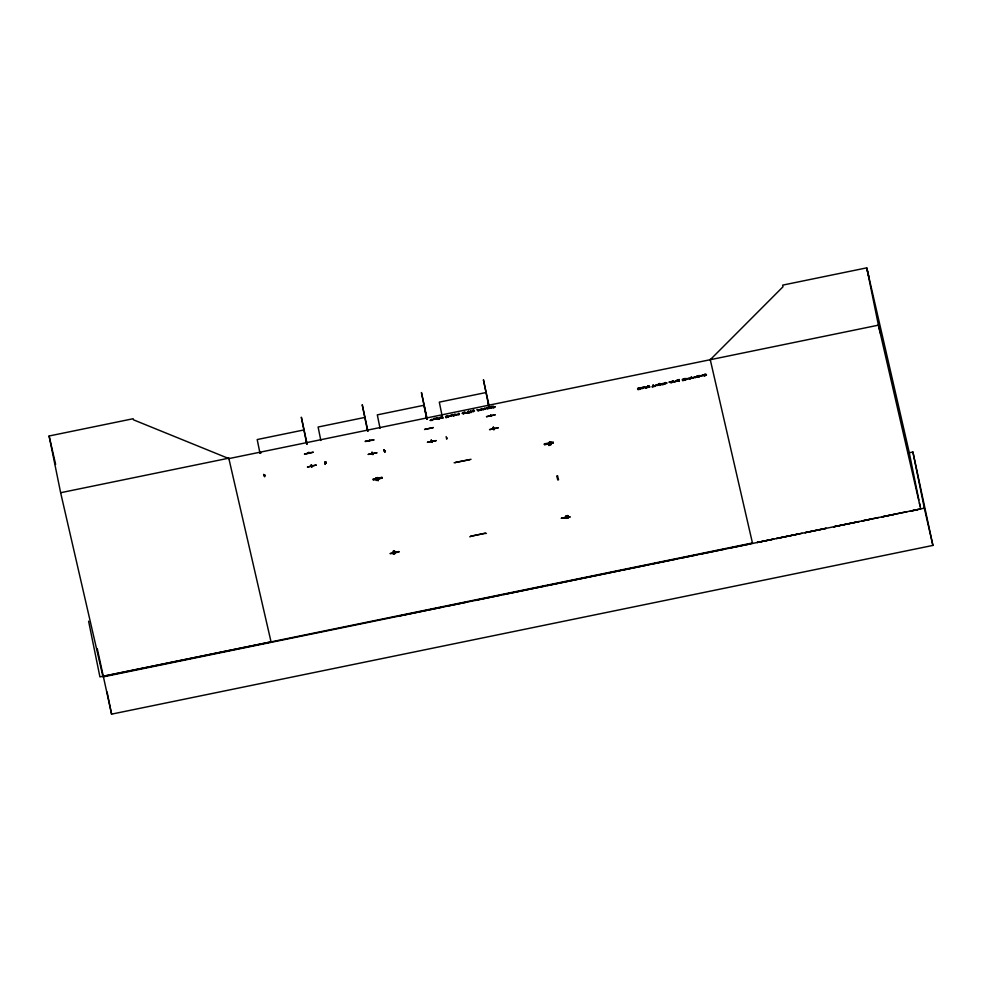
<?xml version="1.0" encoding="UTF-8"?>
<svg xmlns="http://www.w3.org/2000/svg" width="982" height="982" viewBox="0 0 982 982"><rect width="100%" height="100%" fill="white"/><g stroke="black" fill="none" stroke-linecap="round" stroke-linejoin="round"><path stroke-width="1.47" d="M451.585 415.803L449.744 416.184L451.867 414.711M394.199 551.774L394.789 552.461M565.914 517.318L565.423 516.544L566.184 517.195M377.837 479.007L378.217 480.664L377.53 479.056M481.597 409.715C477.62 410.353 482.53 410.955 482.027 408.942L481.597 409.715L479.339 409.715L481.475 409.163M643.37 388.111L643.811 387.289C643.615 389.768 639.11 388.123 643.136 386.945L643.811 387.289M657.78 385.153L658.222 384.33C658.468 386.896 653.153 384.649 657.658 384.551M695.821 377.333L696.25 376.511C696.508 379.077 691.181 376.83 695.698 376.732M325.005 461.847L325.116 464.412L325.103 461.908M384.208 449.682L384.711 452.039M446.159 436.597L446.712 439.298M491.209 416.037L490.607 415.055M378.205 480.456L377.874 479.155M549.061 443.864L549.085 445.558L548.705 443.889M308.581 453.353L308.495 452.469M369.49 440.844L369.711 439.887M672.118 381.47L668.889 382.133L671.492 382.919C674.204 381.126 671.099 380.758 672.768 381.335M671.639 382.084L670.215 382.379M710.268 359.719L783.01 286.769L782.679 285.124L866.75 267.853L909.025 451.56L918.894 500.059M470.771 536.565L469.752 536.773M376.008 477.988L376.401 480.382L378.144 480.075L377.788 477.645L376.02 478.013L376.364 480.443M393.266 553.909C398.066 553.222 390.566 550.129 394.703 551.135L395.046 553.553L393.266 553.922L393.058 551.405M309.048 453.451L308.802 452.407M326.282 462.866L325.361 463.148L326.073 462.154M264.526 475.558L265.41 475.386M325.373 462.313L325.361 463.148M371.319 453.623L372.203 453.438M384.748 450.971L385.337 450.713M385.423 450.824L384.637 450.885M446.749 438.242L447.338 437.984M492.534 428.717L493.345 428.668M440.059 417.19L440.955 416.871M676.745 380.132L679.274 379.518L679.09 381.421L679.372 379.985M433.749 418.492L436.008 418.025M472.035 410.623L473.95 410.12M549.269 443.717L545.71 444.355L546.385 444.318M659.032 384.158C660.776 383.017 663.66 384.49 660.321 384.883C661.549 385.116 660.849 382.354 659.929 385.361L658.947 383.692L659.916 383.483M442.305 418.062L439.875 418.099L442.673 417.031L442.98 418.344L441.998 416.687M678.992 381.004L676.573 381.041L678.697 379.629M639.613 388.7L637.576 388.651L640.792 388.283L637.858 389.559L640.804 389.167L638.447 389.375L639.478 388.921M442.268 417.927L440.476 417.976L442.146 417.375M678.967 380.881L677.175 380.93L678.844 380.329M394.568 551.651L395.537 552.142M394.973 552.375L398.226 551.602M648.39 387.227C643.014 388.099 655.35 386.172 647.113 387.092C648.488 386.442 650.722 385.693 647.666 385.987M705.297 375.529C700.903 375.455 709.47 374.289 704.573 374.302M490.583 406.708L492.522 406.364M647.764 386.466L646.573 387.325L648.243 387.399M665.121 382.894L663.93 383.753L666.888 383.226L664.47 383.52L666.753 382.82L665.182 382.538M704.671 374.768L703.48 375.64L705.15 375.701M326.147 463.001L326.147 462.056M638.128 387.976L640.399 387.657M473.066 410.427L473.692 410.304M491.086 406.72L491.724 406.597M647.825 386.098L649.36 386.208M704.732 374.412L706.254 374.523M378.622 478.676L377.96 478.823L381.323 478.111M469.801 459.711L455.206 462.522L471.029 459.281M752.445 542.985L102.914 676.426L60.639 492.719L49.1 435.996L133.171 418.725L133.38 419.78L228.892 458.606L878.411 325.165L880.363 333.131M303.88 429.956L257.198 439.543L259.935 453.021M364.788 417.436L318.107 427.023L320.844 440.501M485.992 392.542L439.31 402.129L442.084 415.779M60.639 492.719L228.904 458.152M437.113 418.172L437.997 419.375L437.015 417.706M452.604 414.993L453.402 415.816L452.506 414.527L453.193 414.87M454.899 414.514L455.697 415.349L454.801 414.048L455.476 414.404M459.416 413.594L458.741 413.238L459.195 414.613L455.673 415.239M464.658 412.514L465.468 413.336L464.56 412.047L465.247 412.391M469.052 411.605L468.377 411.262L469.052 411.605C470.513 413.336 470.378 412.698 468.291 412.759M470.439 411.323L471.335 412.526L470.353 410.857M477.215 409.936L478.025 410.758L477.129 409.469L477.804 409.813M484.899 407.874L485.685 409.003L483.623 409.494M446.307 416.92L448.136 416.307L446.209 416.454L446.429 417.424L447.853 417.105L446.344 417.055M449.719 416.061C456.47 415.889 444.49 416.736 451.966 415.177M469.249 412.563L470.182 412.231M438.782 418.983L439.445 418.848M467.174 413.152L467.837 413.017M644.683 387.104L645.272 386.982C647.727 388.442 644.941 389.167 644.597 386.638M653.116 385.374L653.987 386.356C659.327 385.41 648.083 387.73 653.374 386.491L653.018 384.907L653.73 385.251M673.149 381.262L673.959 382.084L673.063 380.795M691.438 377.505L692.249 378.328L691.353 377.039L692.028 377.383M697.073 376.339L697.871 377.174L696.974 375.873L697.662 376.229M699.221 375.91L699.798 375.787C699.466 377.874 698.03 377.935 699.123 375.431M685.178 378.942L682.895 379.408L683.116 380.378L685.436 380.059L682.539 380.648L682.245 379.396L685.178 378.942L685.043 378.328M691.046 377.739L689.462 378.07L689.634 379.15L690.947 377.272M683.006 379.887L685.166 379.592L683.042 380.034M645.456 387.804L646.438 387.743L645.469 387.939M549.098 442.452L550.865 442.072L549.098 442.452L549.441 444.883L551.221 444.515L550.718 442.06M455.182 462.645L454.114 462.755M546.041 444.281L548.926 443.692M549.368 442.317L549.638 444.723L551.172 444.478M567.78 515.575L566.013 515.943L566.356 518.361L568.136 518.005L567.78 515.55L568.075 517.968M485.538 533.557L486.421 533.349M562.968 517.882L565.927 517.219L565.755 516.557M395.218 552.314L398.103 551.724M908.448 452.935L912.904 452.015L932.9 545.415L111.58 714.147L97.255 648.586M271.057 641.884L99.919 676.88L88.601 621.201M773.571 539.118L757.048 542.494L773.558 539.106M776.566 538.504L797.593 534.208M805.093 532.674L826.12 528.377M833.632 526.831L845.637 524.376M848.644 523.762L859.152 521.614M862.159 521L869.659 519.466M881.676 517.011L893.694 514.556M917.716 509.646L910.204 511.18L920.686 508.872L878.411 325.165L866.75 267.853M400.128 615.824L443.618 606.888M446.614 606.275L467.616 601.954M475.104 600.419L500.599 595.178M503.606 594.564L544.089 586.242M547.097 585.628L572.592 580.387M575.587 579.773L620.575 570.53M623.57 569.916L649.065 564.675M652.073 564.061L677.555 558.819M680.563 558.206L697.06 554.818M700.056 554.204L725.551 548.963M728.546 548.349L751.046 543.721M776.566 538.48L802.085 533.238M805.093 532.625L826.108 528.304M833.608 526.757L859.127 521.516M862.135 520.902L878.644 517.514M881.652 516.888L907.172 511.647M103.012 676.893L924.332 508.16L932.9 545.415M260.746 452.947L259.96 453.107L260.77 453.021M307.268 453.107L310.177 452.481M486.52 416.601L495.272 414.809L486.544 416.724M433.271 427.551L424.543 429.465L433.283 427.587M313.16 452.223L304.432 454.138L313.172 452.26M365.329 441.544L374.093 439.85L365.243 441.163M493.21 427.256L493.664 429.785L493.602 427.231M372.08 452.199L372.939 454.568M431.172 440.12L432.154 442.416L431.282 440.034M311.552 464.695L312.018 467.051M371.969 452.285L372.89 454.531M427.465 442.146L436.266 440.599L427.514 442.379M498.255 427.784L489.515 429.637L498.242 427.698M368.275 454.408L377.063 452.763L368.275 454.384M264.575 475.644L265.312 475.374M561.385 518.226L570.247 516.9L561.397 518.275M398.962 551.577L390.21 553.394M390.296 553.75L399.06 552.007M544.421 444.502L553.197 442.808M373.258 479.67L382.023 477.964M491.503 408.021C487.158 408.524 493.246 406.094 492.154 407.027C487.723 407.677 495.763 407.64 490.399 407.837M473.471 411.716C468.88 410.979 478.713 410.39 472.367 411.532M481.561 409.555L479.989 409.727L481.499 409.298M695.784 377.125L694.213 377.297L695.722 376.867M657.756 384.944L656.123 385.054L657.694 384.674M643.345 387.902L641.712 388.013L643.284 387.645M702.719 374.731C703.21 377.53 697.392 375.627 703.038 375.173M491.16 415.816L490.914 414.993M686.516 379.248L688.492 378.107L688.529 378.966L686.553 379.383M483.598 409.359L485.047 409.113L484.985 408.34M488.545 407.874L486.863 408.463L489.282 408.451C488.938 406.057 484.47 408.402 488.496 407.665C487.993 410.476 484.494 407.469 488.508 407.751M455.648 415.104L457.452 413.999L458.84 414.527L458.84 413.704M692.212 378.18L693.501 378.07L692.187 378.058M477.988 410.623L479.277 410.501L477.952 410.488M465.431 413.201L466.72 413.078L465.394 413.066M453.377 415.681L454.666 415.558L453.34 415.546M493.234 427.293L494.155 429.662M311.122 464.707L311.613 467.101M548.999 445.362L548.742 444.048M468.696 412.71L468.463 411.728M867.081 269.498L869.033 277.464M710.17 359.277L752.543 543.414M488.005 402.252L488.975 406.487M426.004 414.981L426.654 417.816M366.802 427.145L367.452 429.981M305.893 439.666L306.863 443.901M228.781 458.177L271.155 642.314M49.1 435.996L55.63 464.376M549.048 443.987L549.343 445.337M377.567 479.216L377.874 480.566M912.904 452.015L924.332 508.16M919.483 502.993L920.085 505.939M489.196 406.573L483.426 379.788L488.889 406.634M427.158 419.093L421.438 392.53L426.851 419.154M426.728 418.749L423.991 405.271L377.309 414.87L380.046 428.336M367.943 431.258L362.223 404.694L367.649 431.319M307.084 443.987L301.327 417.203L306.789 444.048M107.075 691.979L111.58 714.147M549.527 442.305L549.871 444.736M394.248 551.16L394.592 553.59M436.609 418.774L433.516 419.412L436.609 418.774M706.439 374.989L704.045 375.517L706.439 374.989M430.177 420.492C434.817 420.934 432.583 417.792 430.3 420.345M436.008 418.897L434.118 419.289L436.008 418.897M448.7 416.81L445.853 417.694L445.558 416.442C447.866 415.582 448.86 416.159 448.7 416.81M263.716 474.478L264.686 476.822L263.741 474.453M383.827 449.793L384.797 452.15L383.827 449.793M462.277 413.25L463.799 413.913A4.21 1.154 -11.5 0 1 463.136 413.741L462.792 413.397A3.977 1.092 -11.5 0 1 462.952 412.968L463.934 412.305L462.277 413.25M495.051 406.904L493.369 407.996L494.498 406.892L492.989 406.339L495.051 406.904M666.324 383.262L664.495 383.643L666.324 383.262M676.021 381.397C673.554 382.207 674.965 382.415 675.297 380.82L676.021 381.397M377.542 477.571L377.677 480.112L377.542 477.571M557.53 475.865L556.757 476.025L557.776 479.965L558.537 479.805L557.53 475.865M485.28 533.238L470.746 536.258L485.28 533.238M439.15 417.755L438.819 419.154L439.482 419.019L439.15 417.755M467.555 411.924L467.211 413.312L467.886 413.177L467.555 411.924M483.426 408.659L483.07 409.727L483.426 408.659M663.145 383.311L662.875 384.748L663.145 383.311M686.357 378.549L685.988 379.617L686.357 378.549M691.205 378.401L690.125 378.622L691.205 378.401M316.106 465.038L307.403 467.039L316.13 465.112M553.062 442.195L544.274 443.864L544.47 444.711L553.247 443.017L553.062 442.195M381.888 477.362L373.111 479.032L373.295 479.879L382.072 478.185L381.888 477.362M566.442 515.783L566.786 518.214L566.442 515.783"/></g></svg>
